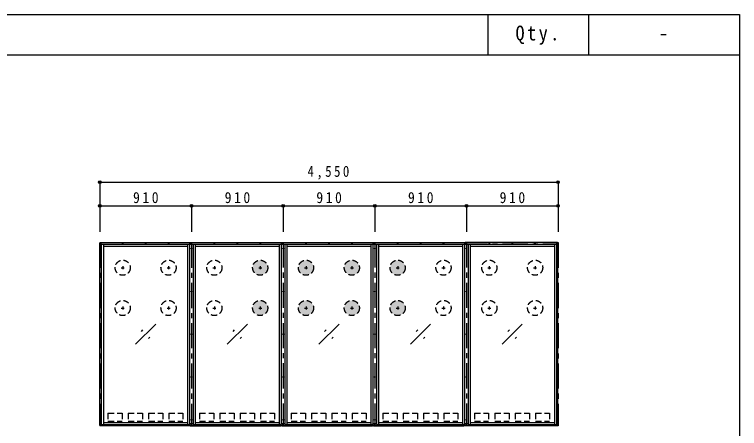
# Model space of a CAD drawing. Units: millimetres at full size, sheet at 1:50. Extents: x -8818 to 11382, y -6635 to 7415.
# Drawn here: x 4183 to 11382, y 3305 to 7415 of the extents above; entities that cross this region are included whole.
import ezdxf
from ezdxf.enums import TextEntityAlignment as Align

# ---------------------------------------------------------------- set-up
doc = ezdxf.new("R2010")
doc.units = ezdxf.units.MM
doc.header["$LTSCALE"] = 50
doc.header["$PDMODE"] = 32
doc.header["$PDSIZE"] = 25
doc.linetypes.add('CHAIN1', pattern=[8, 5, -1, 1, -1])
doc.linetypes.add('DASHED1', pattern=[1.8, 1.2, -0.6])
doc.layers.add('0-0', color=7, linetype='Continuous')
doc.layers.add('F-0', color=2, linetype='Continuous')
doc.styles.add('ＭＳ ゴシック', font='')
doc.styles.get('ＭＳ ゴシック').set_extended_font_data('MS Gothic')

msp = doc.modelspace()

# ---------------------------------------------------------------- hatches: boundary and pattern name
at = {"layer": '0-0'}
for points in [[(6697.95, 4900.61, 1), (6547.95, 4900.61, 1)], [(7152.95, 4900.61, 1), (7002.95, 4900.61, 1)], [(7607.95, 4900.61, 1), (7457.95, 4900.61, 1)], [(8062.95, 4900.61, 1), (7912.95, 4900.61, 1)], [(6697.95, 4500.61, 1), (6547.95, 4500.61, 1)], [(7152.95, 4500.61, 1), (7002.95, 4500.61, 1)], [(7607.95, 4500.61, 1), (7457.95, 4500.61, 1)], [(8062.95, 4500.61, 1), (7912.95, 4500.61, 1)]]:
    msp.add_hatch(color=256, dxfattribs=at).paths.add_polyline_path(points)

# ---------------------------------------------------------------- linework, layer by layer
at = {"layer": '0-0', "color": 4}
for p, q in [((5030.45, 5749.78), (5030.45, 5257.07)), ((5030.45, 5749.78), (9580.45, 5749.78)), ((5030.45, 5749.78), (5030.45, 5257.07)), ((9580.45, 5749.78), (9580.45, 5257.07)), ((5030.45, 5515.63), (5940.45, 5515.63)), ((5030.45, 5515.63), (5030.45, 5257.07)), ((5940.45, 5515.63), (5940.45, 5257.07)), ((5940.45, 5515.63), (6850.45, 5515.63)), ((6850.45, 5515.63), (6850.45, 5257.07)), ((6850.45, 5515.63), (7760.45, 5515.63)), ((7760.45, 5515.63), (7760.45, 5257.07)), ((7760.45, 5515.63), (8670.45, 5515.63)), ((8670.45, 5515.63), (8670.45, 5257.07)), ((8670.45, 5515.63), (9580.45, 5515.63)), ((8670.45, 5515.63), (8670.45, 5257.07)), ((9580.45, 5515.63), (9580.45, 5257.07)), ((5036.45, 5149.61), (5031.45, 5144.61)), ((5031.45, 3336.61), (5031.45, 5144.61)), ((5036.45, 5149.61), (5916.45, 5149.61)), ((5916.45, 5149.61), (5921.45, 5144.61)), ((5921.45, 5144.61), (5921.45, 5131.61)), ((5927.45, 5149.61), (5922.45, 5144.61)), ((5922.45, 5144.61), (5922.45, 5131.61)), ((5927.45, 5149.61), (6826.45, 5149.61)), ((6826.45, 5149.61), (6831.45, 5144.61)), ((6831.45, 5144.61), (6831.45, 5131.61)), ((6837.45, 5149.61), (6832.45, 5144.61)), ((6832.45, 5144.61), (6832.45, 5131.61)), ((6837.45, 5149.61), (7736.45, 5149.61)), ((7736.45, 5149.61), (7741.45, 5144.61)), ((7741.45, 5144.61), (7741.45, 5131.61)), ((7747.45, 5149.61), (7742.45, 5144.61)), ((7742.45, 5144.61), (7742.45, 5131.61)), ((7747.45, 5149.61), (8646.45, 5149.61)), ((8646.45, 5149.61), (8651.45, 5144.61)), ((8651.45, 5144.61), (8651.45, 5131.61)), ((8657.45, 5149.61), (8652.45, 5144.61)), ((8652.45, 5144.61), (8652.45, 5131.61)), ((9574.45, 5149.61), (8657.45, 5149.61)), ((9574.45, 5149.61), (9579.45, 5144.61)), ((9579.45, 3336.61), (9579.45, 5144.61)), ((5385.45, 4140.61), (5585.45, 4340.61)), ((6295.45, 4140.61), (6495.45, 4340.61)), ((7205.45, 4140.61), (7405.45, 4340.61)), ((8115.45, 4140.61), (8315.45, 4340.61)), ((9025.45, 4140.61), (9225.45, 4340.61)), ((5443.02, 4268.9), (5457.16, 4283.04)), ((6353.02, 4268.9), (6367.16, 4283.04)), ((7263.02, 4268.9), (7277.16, 4283.04)), ((8173.02, 4268.9), (8187.16, 4283.04)), ((9083.02, 4268.9), (9097.16, 4283.04)), ((5513.73, 4198.19), (5527.87, 4212.33)), ((6423.73, 4198.19), (6437.87, 4212.33)), ((7333.73, 4198.19), (7347.87, 4212.33)), ((8243.73, 4198.19), (8257.87, 4212.33)), ((9153.73, 4198.19), (9167.87, 4212.33)), ((5031.45, 3336.61), (5036.45, 3331.61)), ((5916.45, 3331.61), (5036.45, 3331.61)), ((5916.45, 3331.61), (5921.45, 3336.61)), ((5921.45, 3336.61), (5921.45, 3349.61)), ((5922.45, 3336.61), (5922.45, 3349.61)), ((5922.45, 3336.61), (5927.45, 3331.61)), ((5927.45, 3331.61), (6826.45, 3331.61)), ((6826.45, 3331.61), (6831.45, 3336.61)), ((6831.45, 3336.61), (6831.45, 3349.61)), ((6832.45, 3336.61), (6832.45, 3349.61)), ((6832.45, 3336.61), (6837.45, 3331.61)), ((6837.45, 3331.61), (7736.45, 3331.61)), ((7736.45, 3331.61), (7741.45, 3336.61)), ((7741.45, 3336.61), (7741.45, 3349.61)), ((7742.45, 3336.61), (7742.45, 3349.61)), ((7742.45, 3336.61), (7742.45, 3349.61)), ((7742.45, 3336.61), (7747.45, 3331.61)), ((7742.45, 3336.61), (7747.45, 3331.61)), ((7747.45, 3331.61), (8646.45, 3331.61)), ((8646.45, 3331.61), (8651.45, 3336.61)), ((8651.45, 3336.61), (8651.45, 3349.61)), ((8652.45, 3336.61), (8652.45, 3349.61)), ((8652.45, 3336.61), (8657.45, 3331.61)), ((9574.45, 3331.61), (8657.45, 3331.61)), ((9574.45, 3331.61), (9579.45, 3336.61))]:
    msp.add_line(p, q, dxfattribs=at)
at = {"layer": '0-0', "color": 3, "linetype": 'CHAIN1'}
for p, q in [((5030.45, 5150.61), (5030.45, 3330.61)), ((5030.45, 5150.61), (9580.45, 5150.61)), ((5940.45, 5150.61), (5940.45, 3330.61)), ((6850.45, 5151.61), (6850.45, 3330.61)), ((7760.45, 5151.61), (7760.45, 3330.61)), ((8670.45, 5151.61), (8670.45, 3330.61)), ((9580.45, 5150.61), (9580.45, 3330.61)), ((9580.45, 3330.61), (5030.45, 3330.61))]:
    msp.add_line(p, q, dxfattribs=at)
at = {"layer": '0-0'}
for p, q in [((5045.45, 5135.61), (5045.45, 3345.61)), ((5045.45, 5135.61), (5921.45, 5135.61)), ((5065.45, 5135.61), (5065.45, 3345.61)), ((5065.45, 5115.61), (5901.45, 5115.61)), ((5901.45, 5135.61), (5901.45, 3345.61)), ((5921.45, 5135.61), (5921.45, 3345.61)), ((5921.45, 5131.11), (5922.45, 5131.11)), ((5922.45, 5131.61), (5922.45, 3349.61)), ((5958.45, 5131.61), (5922.45, 5131.61)), ((5958.45, 5135.61), (5958.45, 3345.61)), ((5958.45, 5135.61), (6831.45, 5135.61)), ((5978.45, 5135.61), (5978.45, 3345.61)), ((5978.45, 5115.61), (6811.45, 5115.61)), ((6811.45, 5135.61), (6811.45, 3345.61)), ((6831.45, 5135.61), (6831.45, 3345.61)), ((6831.45, 5131.11), (6832.45, 5131.11)), ((6832.45, 5131.61), (6832.45, 3349.61)), ((6868.45, 5131.61), (6832.45, 5131.61)), ((6868.45, 5135.61), (6868.45, 3345.61)), ((6868.45, 5135.61), (7741.45, 5135.61)), ((6888.45, 5135.61), (6888.45, 3345.61)), ((6888.45, 5115.61), (7721.45, 5115.61)), ((7721.45, 5135.61), (7721.45, 3345.61)), ((7741.45, 5135.61), (7741.45, 3345.61)), ((7741.45, 5131.11), (7742.45, 5131.11)), ((7742.45, 5131.61), (7742.45, 3349.61)), ((7778.45, 5131.61), (7742.45, 5131.61)), ((7742.45, 5131.61), (7742.45, 3349.61)), ((7778.45, 5135.61), (7778.45, 3345.61)), ((7778.45, 5135.61), (8651.45, 5135.61)), ((7798.45, 5135.61), (7798.45, 3345.61)), ((7798.45, 5115.61), (8631.45, 5115.61)), ((8631.45, 5135.61), (8631.45, 3345.61)), ((8651.45, 5135.61), (8651.45, 3345.61)), ((8651.45, 5131.11), (8652.45, 5131.11)), ((8652.45, 5131.61), (8652.45, 3349.61)), ((8688.45, 5131.61), (8652.45, 5131.61)), ((8688.45, 5135.61), (8688.45, 3345.61)), ((8688.45, 5135.61), (9565.45, 5135.61)), ((8708.45, 5135.61), (8708.45, 3345.61)), ((8708.45, 5115.61), (9545.45, 5115.61)), ((9545.45, 5135.61), (9545.45, 3345.61)), ((9565.45, 5135.61), (9565.45, 3345.61)), ((5045.45, 3345.61), (5921.45, 3345.61)), ((5065.45, 3365.61), (5901.45, 3365.61)), ((5921.45, 3350.11), (5922.45, 3350.11)), ((5958.45, 3345.61), (6831.45, 3345.61)), ((5978.45, 3365.61), (6811.45, 3365.61)), ((6831.45, 3350.11), (6832.45, 3350.11)), ((6868.45, 3345.61), (7741.45, 3345.61)), ((6888.45, 3365.61), (7721.45, 3365.61)), ((7741.45, 3350.11), (7742.45, 3350.11)), ((7748.97, 3349.61), (7778.45, 3349.61)), ((7778.45, 3345.61), (8651.45, 3345.61)), ((7798.45, 3365.61), (8631.45, 3365.61)), ((8651.45, 3350.11), (8652.45, 3350.11)), ((8688.45, 3345.61), (9565.45, 3345.61)), ((8708.45, 3365.61), (9545.45, 3365.61))]:
    msp.add_line(p, q, dxfattribs=at)
at = {"layer": '0-0', "color": 4, "linetype": 'CHAIN1'}
for p, q in [((5242.95, 4900.61), (5272.95, 4900.61)), ((5257.95, 4915.61), (5257.95, 4885.61)), ((5697.95, 4900.61), (5727.95, 4900.61)), ((5712.95, 4915.61), (5712.95, 4885.61)), ((6152.95, 4900.61), (6182.95, 4900.61)), ((6167.95, 4915.61), (6167.95, 4885.61)), ((6607.95, 4900.61), (6637.95, 4900.61)), ((6622.95, 4915.61), (6622.95, 4885.61)), ((7062.95, 4900.61), (7092.95, 4900.61)), ((7077.95, 4915.61), (7077.95, 4885.61)), ((7517.95, 4900.61), (7547.95, 4900.61)), ((7532.95, 4915.61), (7532.95, 4885.61)), ((7972.95, 4900.61), (8002.95, 4900.61)), ((7987.95, 4915.61), (7987.95, 4885.61)), ((8427.95, 4900.61), (8457.95, 4900.61)), ((8442.95, 4915.61), (8442.95, 4885.61)), ((8882.95, 4900.61), (8912.95, 4900.61)), ((8897.95, 4915.61), (8897.95, 4885.61)), ((9337.95, 4900.61), (9367.95, 4900.61)), ((9352.95, 4915.61), (9352.95, 4885.61)), ((5242.95, 4500.61), (5272.95, 4500.61)), ((5257.95, 4515.61), (5257.95, 4485.61)), ((5697.95, 4500.61), (5727.95, 4500.61)), ((5712.95, 4515.61), (5712.95, 4485.61)), ((6152.95, 4500.61), (6182.95, 4500.61)), ((6167.95, 4515.61), (6167.95, 4485.61)), ((6607.95, 4500.61), (6637.95, 4500.61)), ((6622.95, 4515.61), (6622.95, 4485.61)), ((7062.95, 4500.61), (7092.95, 4500.61)), ((7077.95, 4515.61), (7077.95, 4485.61)), ((7517.95, 4500.61), (7547.95, 4500.61)), ((7532.95, 4515.61), (7532.95, 4485.61)), ((7972.95, 4500.61), (8002.95, 4500.61)), ((7987.95, 4515.61), (7987.95, 4485.61)), ((8427.95, 4500.61), (8457.95, 4500.61)), ((8442.95, 4515.61), (8442.95, 4485.61)), ((8882.95, 4500.61), (8912.95, 4500.61)), ((8897.95, 4515.61), (8897.95, 4485.61)), ((9337.95, 4500.61), (9367.95, 4500.61)), ((9352.95, 4515.61), (9352.95, 4485.61))]:
    msp.add_line(p, q, dxfattribs=at)
at = {"layer": '0-0', "linetype": 'DASHED1'}
for p, q in [((5111.45, 3456.61), (5251.45, 3456.61)), ((5251.45, 3456.61), (5251.45, 3376.61)), ((5311.45, 3456.61), (5455.45, 3456.61)), ((5455.45, 3456.61), (5455.45, 3376.61)), ((5515.45, 3456.61), (5515.45, 3376.61)), ((5515.45, 3456.61), (5655.45, 3456.61)), ((5655.45, 3456.61), (5655.45, 3376.61)), ((5715.45, 3456.61), (5715.45, 3376.61)), ((6021.45, 3456.61), (6161.45, 3456.61)), ((6161.45, 3456.61), (6161.45, 3376.61)), ((6221.45, 3456.61), (6365.45, 3456.61)), ((6365.45, 3456.61), (6365.45, 3376.61)), ((6425.45, 3456.61), (6425.45, 3376.61)), ((6425.45, 3456.61), (6565.45, 3456.61)), ((6565.45, 3456.61), (6565.45, 3376.61)), ((6625.45, 3456.61), (6625.45, 3376.61)), ((6931.45, 3456.61), (7071.45, 3456.61)), ((7071.45, 3456.61), (7071.45, 3376.61)), ((7131.45, 3456.61), (7275.45, 3456.61)), ((7275.45, 3456.61), (7275.45, 3376.61)), ((7335.45, 3456.61), (7335.45, 3376.61)), ((7335.45, 3456.61), (7475.45, 3456.61)), ((7475.45, 3456.61), (7475.45, 3376.61)), ((7535.45, 3456.61), (7535.45, 3376.61)), ((7841.45, 3456.61), (7981.45, 3456.61)), ((7981.45, 3456.61), (7981.45, 3376.61)), ((8041.45, 3456.61), (8185.45, 3456.61)), ((8185.45, 3456.61), (8185.45, 3376.61)), ((8245.45, 3456.61), (8245.45, 3376.61)), ((8245.45, 3456.61), (8385.45, 3456.61)), ((8385.45, 3456.61), (8385.45, 3376.61)), ((8445.45, 3456.61), (8445.45, 3376.61)), ((8751.45, 3456.61), (8891.45, 3456.61)), ((8891.45, 3456.61), (8891.45, 3376.61)), ((8951.45, 3456.61), (9095.45, 3456.61)), ((9095.45, 3456.61), (9095.45, 3376.61)), ((9155.45, 3456.61), (9155.45, 3376.61)), ((9155.45, 3456.61), (9295.45, 3456.61)), ((9295.45, 3456.61), (9295.45, 3376.61)), ((9355.45, 3456.61), (9355.45, 3376.61)), ((5515.45, 3376.61), (5655.45, 3376.61)), ((5715.45, 3376.61), (5855.45, 3376.61)), ((6425.45, 3376.61), (6565.45, 3376.61)), ((6625.45, 3376.61), (6765.45, 3376.61)), ((7335.45, 3376.61), (7475.45, 3376.61)), ((7535.45, 3376.61), (7675.45, 3376.61)), ((8245.45, 3376.61), (8385.45, 3376.61)), ((8445.45, 3376.61), (8585.45, 3376.61)), ((9155.45, 3376.61), (9295.45, 3376.61)), ((9355.45, 3376.61), (9495.45, 3376.61))]:
    msp.add_line(p, q, dxfattribs=at)
at = {"layer": '0-0', "color": 4}
msp.add_lwpolyline([(7747.45, 5149.61), (7742.45, 5144.61), (7742.45, 5131.61)], dxfattribs=at)
at = {"layer": '0-0', "linetype": 'DASHED1'}
for points in [[(5111.45, 3456.61), (5111.45, 3376.61), (5251.45, 3376.61)], [(5311.45, 3456.61), (5311.45, 3376.61), (5455.45, 3376.61)], [(5715.45, 3456.61), (5855.45, 3456.61), (5855.45, 3376.61)], [(6021.45, 3456.61), (6021.45, 3376.61), (6161.45, 3376.61)], [(6221.45, 3456.61), (6221.45, 3376.61), (6365.45, 3376.61)], [(6625.45, 3456.61), (6765.45, 3456.61), (6765.45, 3376.61)], [(6931.45, 3456.61), (6931.45, 3376.61), (7071.45, 3376.61)], [(7131.45, 3456.61), (7131.45, 3376.61), (7275.45, 3376.61)], [(7535.45, 3456.61), (7675.45, 3456.61), (7675.45, 3376.61)], [(7841.45, 3456.61), (7841.45, 3376.61), (7981.45, 3376.61)], [(8041.45, 3456.61), (8041.45, 3376.61), (8185.45, 3376.61)], [(8445.45, 3456.61), (8585.45, 3456.61), (8585.45, 3376.61)], [(8751.45, 3456.61), (8751.45, 3376.61), (8891.45, 3376.61)], [(8951.45, 3456.61), (8951.45, 3376.61), (9095.45, 3376.61)], [(9355.45, 3456.61), (9495.45, 3456.61), (9495.45, 3376.61)]]:
    msp.add_lwpolyline(points, dxfattribs=at)
at = {"layer": '0-0'}
for points in [[(5928.97, 3349.61), (5958.45, 3349.61), (5922.45, 3349.61)], [(6838.97, 3349.61), (6868.45, 3349.61), (6832.45, 3349.61)], [(7748.97, 3349.61), (7778.45, 3349.61), (7742.45, 3349.61)], [(8658.97, 3349.61), (8688.45, 3349.61), (8652.45, 3349.61)]]:
    msp.add_lwpolyline(points, close=True, dxfattribs=at)
at = {"layer": '0-0', "color": 4}
for centre in [(5039.45, 5141.61), (5257.95, 5141.61), (5485.45, 5141.61), (5712.95, 5141.61), (5940.45, 5141.61), (6167.95, 5141.61), (6395.45, 5141.61), (6622.95, 5141.61), (6850.45, 5141.61), (7077.95, 5141.61), (7305.45, 5141.61), (7532.95, 5141.61), (7760.45, 5141.61), (7760.45, 5141.61), (7987.95, 5141.61), (8215.45, 5141.61), (8442.95, 5141.61), (8670.45, 5141.61), (8897.95, 5141.61), (9125.45, 5141.61), (9352.95, 5141.61), (9571.45, 5141.61), (5039.45, 4695.61), (9571.45, 4695.61), (5039.45, 4240.61), (9571.45, 4240.61), (5039.45, 3785.61), (9571.45, 3785.61), (5039.45, 3339.61), (5257.95, 3339.61), (5485.45, 3339.61), (5712.95, 3339.61), (5940.45, 3339.61), (6167.95, 3339.61), (6395.45, 3339.61), (6622.95, 3339.61), (6850.45, 3339.61), (7077.95, 3339.61), (7305.45, 3339.61), (7532.95, 3339.61), (7760.45, 3339.61), (7760.45, 3339.61), (7987.95, 3339.61), (8215.45, 3339.61), (8442.95, 3339.61), (8670.45, 3339.61), (8897.95, 3339.61), (9125.45, 3339.61), (9352.95, 3339.61), (9571.45, 3339.61)]:
    msp.add_circle(centre, 2.5, dxfattribs=at)
at = {"layer": '0-0'}
for centre in [(5940.45, 5090.61), (6850.45, 5090.61), (7760.45, 5090.61), (8670.45, 5090.61), (5940.45, 4665.61), (6850.45, 4665.61), (7760.45, 4665.61), (8670.45, 4665.61), (5940.45, 4240.61), (6850.45, 4240.61), (7760.45, 4240.61), (8670.45, 4240.61), (5940.45, 3815.61), (6850.45, 3815.61), (7760.45, 3815.61), (8670.45, 3815.61), (5940.45, 3390.61), (6850.45, 3390.61), (7760.45, 3390.61), (8670.45, 3390.61)]:
    msp.add_circle(centre, 3.5, dxfattribs=at)
at = {"layer": '0-0', "linetype": 'DASHED1'}
for centre in [(5257.95, 4900.61), (5712.95, 4900.61), (6167.95, 4900.61), (6622.95, 4900.61), (7077.95, 4900.61), (7532.95, 4900.61), (7987.95, 4900.61), (8442.95, 4900.61), (8897.95, 4900.61), (9352.95, 4900.61), (5257.95, 4500.61), (5712.95, 4500.61), (6167.95, 4500.61), (6622.95, 4500.61), (7077.95, 4500.61), (7532.95, 4500.61), (7987.95, 4500.61), (8442.95, 4500.61), (8897.95, 4500.61), (9352.95, 4500.61)]:
    msp.add_circle(centre, 75, dxfattribs=at)
at = {"layer": '0-0', "color": 5}
for p in [(5030.45, 5749.78), (9580.45, 5749.78), (5030.45, 5515.63), (5940.45, 5515.63), (6850.45, 5515.63), (7760.45, 5515.63), (8670.45, 5515.63), (9580.45, 5515.63)]:
    msp.add_point(p, dxfattribs=at)
at = {"layer": 'F-0', "color": 5}
for p, q in [((8882.04, 7414.68), (8882.04, 7014.68)), ((9882.04, 7414.68), (9882.04, 7014.68)), ((11382.04, 7414.68), (11382.04, -6635.32)), ((-8817.96, 7014.68), (11382.04, 7014.68))]:
    msp.add_line(p, q, dxfattribs=at)
msp.add_lwpolyline([(-8817.96, -6635.32), (-8817.96, 7414.68), (11382.04, 7414.68)], dxfattribs=at)

# ---------------------------------------------------------------- texts
at = {"layer": '0-0', "char_height": 110, "attachment_point": 7, "style": 'ＭＳ ゴシック'}
for s, insert in [('\\T1.38;\\W0.85;4,550', (7092.95, 5774.78)), ('\\T1.38;\\W0.9;910', (5360.45, 5540.63)), ('\\T1.38;\\W0.9;910', (6270.45, 5540.63)), ('\\T1.38;\\W0.9;910', (7180.45, 5540.63)), ('\\T1.38;\\W0.9;910', (8090.45, 5540.63)), ('\\T1.38;\\W0.9;910', (9000.45, 5540.63))]:
    msp.add_mtext(s, dxfattribs=dict(at, insert=insert))
at = {"layer": 'F-0', "color": 7, "style": 'ＭＳ ゴシック'}
msp.add_text('-', height=146.6, dxfattribs=at).set_placement((10577.04, 7114.68), align=Align.BOTTOM_LEFT)
at = {"layer": 'F-0', "color": 7, "insert": (9158.29, 7114.68), "char_height": 146.6, "attachment_point": 7, "style": 'ＭＳ ゴシック'}
msp.add_mtext('\\T1.28;\\W0.9;Qty.', dxfattribs=at)
msp.add_mtext('\\T1.28;\\W0.9;Qty.', dxfattribs=at)

doc.saveas('drawing.dxf')
